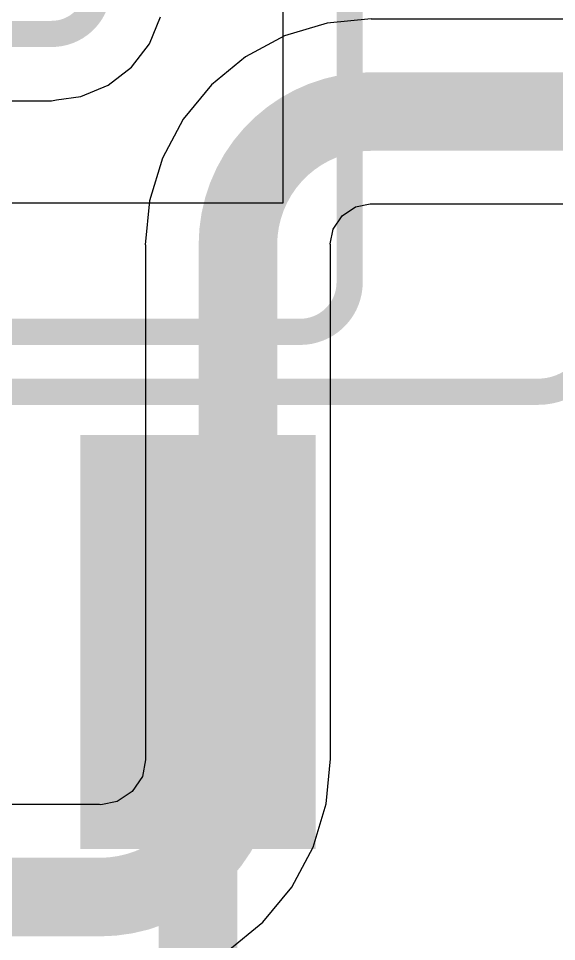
# Model space of a CAD drawing. Header units: inches. Extents: x -2 to 5376, y -4 to 5426.
# Drawn here: x 66.79 to 72.01, y 75.95 to 84.9 of the extents above; entities that cross this region are included whole.
import ezdxf

# ---------------------------------------------------------------- set-up
doc = ezdxf.new("R2010")
doc.units = ezdxf.units.IN
for name, color, linetype in [('Bottom Layer', 5, 'Continuous'), ('Layer 2', 76, 'Continuous'), ('Top Layer', 1, 'Continuous'), ('Top Paste', 8, 'Continuous'), ('Top Solder', 216, 'Continuous')]:
    doc.layers.add(name, color=color, linetype=linetype)

# ---------------------------------------------------------------- blocks, each defined once
blk = doc.blocks.new('D2PAK_90')
at = {"layer": 'Top Layer'}
blk.add_hatch(color=1, dxfattribs=at).paths.add_polyline_path([(1.5, -3.43), (3.58, -3.43), (3.58, -7.24), (1.5, -7.24)])
at = {"layer": 'Top Paste'}
blk.add_hatch(color=8, dxfattribs=at).paths.add_polyline_path([(1.5, -3.43), (3.58, -3.43), (3.58, -7.24), (1.5, -7.24)])
at = {"layer": 'Top Solder'}
blk.add_hatch(color=216, dxfattribs=at).paths.add_polyline_path([(1.3984, -3.3284), (3.6816, -3.3284), (3.6816, -7.3416), (1.3984, -7.3416)])

msp = doc.modelspace()

# ---------------------------------------------------------------- linework, layer by layer
at = {"layer": 'Bottom Layer'}
for p, q in [((69.3576, 86.2658), (69.3576, 83.1088)), ((69.3576, 83.1088), (64.568, 83.1088))]:
    msp.add_line(p, q, dxfattribs=at)
for points in [[(70.005, 82.3412, 0.254, 0.254, 0), (70.005, 92.6792, 0.254, 0.254, 0)], [(70.005, 82.3412, 0.254, 0.254, -0.414214), (69.5249, 81.861, 0.254, 0.254, 0)], [(72.4408, 81.8896, 0.254, 0.254, -0.414214), (71.8312, 81.28, 0.254, 0.254, 0)], [(57.1039, 81.861, 0.254, 0.254, 0), (69.5249, 81.861, 0.254, 0.254, 0)], [(58.5901, 81.28, 0.254, 0.254, 0), (71.8312, 81.28, 0.254, 0.254, 0)]]:
    msp.add_lwpolyline(points, format="xyseb", dxfattribs=at)
for points in [[(69.9415, 82.3412, 0.127, 0.127, 1), (70.0685, 82.3412, 0.127, 0.127, 1)], [(69.9415, 82.3412, 0.127, 0.127, 1), (70.0685, 82.3412, 0.127, 0.127, 1)], [(69.4614, 81.861, 0.127, 0.127, 1), (69.5884, 81.861, 0.127, 0.127, 1)], [(69.4614, 81.861, 0.127, 0.127, 1), (69.5884, 81.861, 0.127, 0.127, 1)], [(71.7677, 81.28, 0.127, 0.127, 1), (71.8947, 81.28, 0.127, 0.127, 1)], [(71.7677, 81.28, 0.127, 0.127, 1), (71.8947, 81.28, 0.127, 0.127, 1)]]:
    msp.add_lwpolyline(points, format="xyseb", close=True, dxfattribs=at)
at = {"layer": 'Layer 2'}
for p, q in [((70.2133, 84.8973), (69.7857, 84.8552)), ((70.2133, 84.8944), (70.2133, 84.8973)), ((80.0302, 84.8944), (70.2133, 84.8944)), ((69.7857, 84.8552), (69.3745, 84.7304)), ((69.3745, 84.7304), (68.9956, 84.5279)), ((68.9956, 84.5279), (68.6634, 84.2553)), ((68.6634, 84.2553), (68.3909, 83.9232)), ((68.3909, 83.9232), (68.1883, 83.5442)), ((68.1883, 83.5442), (68.0636, 83.1331)), ((68.0636, 83.1331), (68.0215, 82.7055)), ((69.9317, 82.987), (70.0609, 83.0734)), ((70.0609, 83.0734), (70.2054, 83.1021)), ((70.2054, 83.1021), (70.2133, 83.1011)), ((70.2133, 83.1011), (73.3873, 83.1011)), ((69.8454, 82.8578), (69.9317, 82.987)), ((69.8166, 82.7134), (69.8454, 82.8578)), ((69.8177, 82.7055), (69.8166, 82.7134)), ((68.0215, 82.7055), (68.0243, 82.7055)), ((68.0243, 82.7055), (68.0243, 77.7212)), ((69.8177, 77.7212), (69.8177, 82.7055)), ((68.0258, 77.7104), (67.9938, 77.5497)), ((68.0243, 77.7212), (68.0258, 77.7104)), ((69.7777, 77.284), (69.8208, 77.7212)), ((69.8208, 77.7212), (69.8177, 77.7212)), ((67.9938, 77.5497), (67.8966, 77.4042)), ((67.8966, 77.4042), (67.7512, 77.307)), ((67.5796, 77.2765), (49.9588, 77.2765)), ((67.5904, 77.2751), (67.5796, 77.2765)), ((67.7512, 77.307), (67.5904, 77.2751)), ((69.6502, 76.8636), (69.7777, 77.284)), ((69.4431, 76.4761), (69.6502, 76.8636)), ((69.1644, 76.1365), (69.4431, 76.4761)), ((68.8247, 75.8577), (69.1644, 76.1365))]:
    msp.add_line(p, q, dxfattribs=at)
for points in [[(68.921, 82.7055, 0.762, 0.762, -0.414214), (70.2133, 83.9977, 0.762, 0.762, 0)], [(70.2133, 83.9977, 0.762, 0.762, 0), (79.3797, 83.9977, 0.762, 0.762, 0)], [(68.921, 77.7212, 0.762, 0.762, 0), (68.921, 82.7055, 0.762, 0.762, 0)], [(68.921, 77.7212, 0.762, 0.762, -0.414214), (67.5796, 76.3798, 0.762, 0.762, 0)], [(25.1619, 76.3798, 0.762, 0.762, 0), (67.5796, 76.3798, 0.762, 0.762, 0)]]:
    msp.add_lwpolyline(points, format="xyseb", dxfattribs=at)
for points in [[(70.0228, 83.9977, 0.381, 0.381, 1), (70.4038, 83.9977, 0.381, 0.381, 1)], [(70.0228, 83.9977, 0.381, 0.381, 1), (70.4038, 83.9977, 0.381, 0.381, 1)], [(68.7305, 82.7055, 0.381, 0.381, 1), (69.1115, 82.7055, 0.381, 0.381, 1)], [(68.7305, 82.7055, 0.381, 0.381, 1), (69.1115, 82.7055, 0.381, 0.381, 1)], [(68.7305, 77.7212, 0.381, 0.381, 1), (69.1115, 77.7212, 0.381, 0.381, 1)], [(68.7305, 77.7212, 0.381, 0.381, 1), (69.1115, 77.7212, 0.381, 0.381, 1)], [(67.3891, 76.3798, 0.381, 0.381, 1), (67.7701, 76.3798, 0.381, 0.381, 1)], [(67.3891, 76.3798, 0.381, 0.381, 1), (67.7701, 76.3798, 0.381, 0.381, 1)]]:
    msp.add_lwpolyline(points, format="xyseb", close=True, dxfattribs=at)
at = {"layer": 'Top Layer'}
for p, q in [((68.0617, 84.6529), (68.1711, 84.9169)), ((67.8878, 84.4262), (68.0617, 84.6529)), ((67.6611, 84.2523), (67.8878, 84.4262)), ((67.3971, 84.1429), (67.6611, 84.2523)), ((67.1596, 84.1117), (67.3971, 84.1429)), ((66.3607, 84.1026), (67.1139, 84.1026)), ((67.1139, 84.1026), (67.1596, 84.1117))]:
    msp.add_line(p, q, dxfattribs=at)
for points in [[(67.564, 85.2001, 0.254, 0.254, -0.414214), (67.1139, 84.75, 0.254, 0.254, 0)], [(65.6527, 84.75, 0.254, 0.254, 0), (67.1139, 84.75, 0.254, 0.254, 0)], [(68.5344, 75.2069, 0.762, 0.762, 0), (68.5344, 78.8531, 0.762, 0.762, 0)]]:
    msp.add_lwpolyline(points, format="xyseb", dxfattribs=at)
for points in [[(67.0504, 84.75, 0.127, 0.127, 1), (67.1774, 84.75, 0.127, 0.127, 1)], [(67.0504, 84.75, 0.127, 0.127, 1), (67.1774, 84.75, 0.127, 0.127, 1)], [(68.3439, 78.8531, 0.381, 0.381, 1), (68.7249, 78.8531, 0.381, 0.381, 1)]]:
    msp.add_lwpolyline(points, format="xyseb", close=True, dxfattribs=at)

# ---------------------------------------------------------------- block references
at = {"rotation": 180}
msp.add_blockref('D2PAK_90', (71.0744, 73.5181), dxfattribs=at)

doc.saveas('drawing.dxf')
